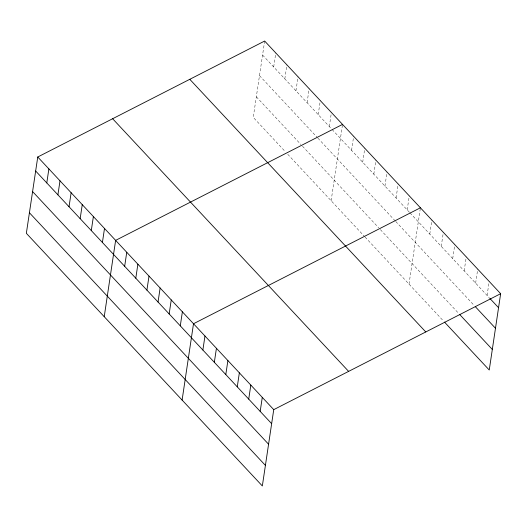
<?xml version="1.0" encoding="UTF-8"?>
<svg xmlns="http://www.w3.org/2000/svg" width="527" height="527" viewBox="0 0 527 527"><rect width="100%" height="100%" fill="white"/><g stroke="black" fill="none" stroke-linecap="round" stroke-linejoin="round"><path stroke-width="0.4" stroke-dasharray="2.63 1.98" d="M264.659 41.04L253.256 117.356L285.522 151.895M273.691 66.962L275.786 52.95M284.817 78.872L286.912 64.861M295.943 90.789L298.038 76.771M307.07 102.699L309.165 88.681M318.196 114.609L320.291 100.591M329.316 126.52L331.411 112.501M331.134 200.728L342.537 124.412M351.568 150.34L353.663 136.322M362.695 162.25L364.789 148.232M373.821 174.16L375.916 160.142M384.947 186.071L387.035 172.052M396.067 197.981L398.162 183.963M407.193 209.891L409.288 195.879M409.011 284.106L420.414 207.79M429.782 234.074L431.876 220.055M441.244 246.346L443.339 232.328M452.706 258.619L454.801 244.6M464.168 270.885L466.263 256.873M475.631 283.157L477.726 269.145M487.093 295.43L489.188 281.418M262.565 55.052L331.542 128.898M332.102 129.497L409.42 212.276M409.973 212.868L489.273 297.768M259.495 75.611L317.346 137.547M317.9 138.146L395.224 220.925M395.777 221.518L474.195 305.469M256.326 96.797L300.831 144.438M302.498 146.223L378.709 227.809M380.375 229.601L459.024 313.796M287.742 154.279L364.506 236.458M365.066 237.058L443.398 320.917"/><path stroke-width="0.79" d="M37.753 157L26.35 233.309L262.341 485.96L273.744 409.644L37.753 157L264.659 41.04L500.65 293.691L489.247 370L444.485 322.083M46.784 182.922L48.879 168.91M57.911 194.832L60.006 180.82M69.037 206.742L71.132 192.73M80.163 218.652L82.258 204.641M91.29 230.562L93.384 216.551M102.409 242.473L104.504 228.461M104.227 316.687L115.63 240.371L342.537 124.412M124.662 266.293L126.757 252.281M135.788 278.21L137.883 264.192M146.914 290.12L149.009 276.102M158.041 302.03L160.129 288.012M169.16 313.94L171.255 299.922M180.287 325.851L182.382 311.832M182.105 400.059L193.508 323.743L420.414 207.79M202.875 350.033L204.97 336.015M214.337 362.299L216.432 348.288M225.8 374.572L227.895 360.56M237.262 386.844L239.357 372.833M248.724 399.117L250.819 385.105M260.186 411.389L262.281 397.371M273.744 409.644L500.65 293.691M489.82 298.354L498.555 307.702M475.288 306.642L495.485 328.262M459.57 314.382L492.317 349.441M189.786 79.307L425.77 331.951M112.633 118.733L348.624 371.377M35.658 171.012L271.649 423.662M32.588 191.571L268.579 444.221M29.42 212.756L265.41 465.4"/></g></svg>
